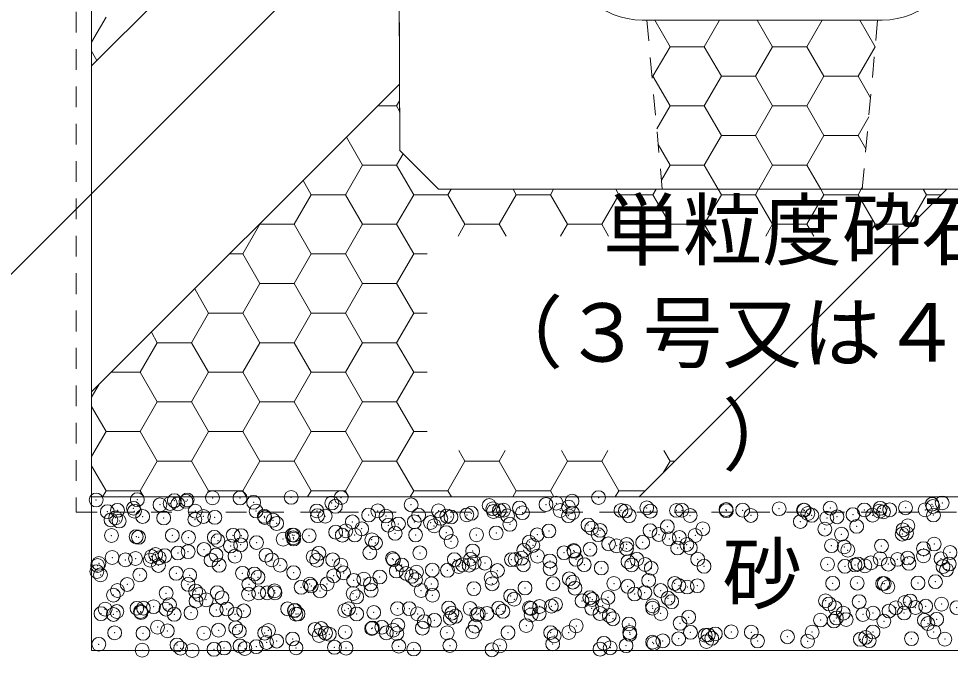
# Model space of a CAD drawing. Units: millimetres at full size; details may follow other scales. Extents: x 190759 to 276146, y -52712 to -16236.
# Drawn here: x 203187 to 203792, y -30408 to -29992 of the extents above; entities that cross this region are included whole.
import ezdxf
from ezdxf.enums import TextEntityAlignment as Align

# ---------------------------------------------------------------- set-up
doc = ezdxf.new("R2010")
doc.units = ezdxf.units.MM
doc.header["$LTSCALE"] = 18
doc.header["$PDMODE"] = 32
doc.header["$PDSIZE"] = 9
doc.linetypes.add('USER1', pattern=[1.35, 0.75, -0.6])
for name, color, linetype, lineweight in [('0_2', 7, 'Continuous', 5), ('寸法線', 7, 'Continuous', 9), ('本体', 2, 'Continuous', 13), ('補助線', 8, 'Continuous', 13), ('ﾊｯﾁﾝｸﾞ', 7, 'Continuous', 5)]:
    doc.layers.add(name, color=color, linetype=linetype, lineweight=lineweight)
doc.styles.add('ＭＳ ゴシック', font='')
doc.styles.get('ＭＳ ゴシック').set_extended_font_data('MS Gothic')

msp = doc.modelspace()

# ---------------------------------------------------------------- linework, layer by layer
at = {"layer": '寸法線'}
msp.add_lwpolyline([(203442.24, -29897.93), (203130.18, -30209.99), (202743.66, -30209.99)], dxfattribs=at)
at = {"layer": '本体'}
for p, q in [((203432.61, -29603.47), (203434.43, -30078.29)), ((203592.15, -29993.47), (203748.07, -29993.47)), ((203459.61, -30103.46), (203434.43, -30078.29)), ((203459.61, -30103.46), (203880.61, -30103.46))]:
    msp.add_line(p, q, dxfattribs=at)
at = {"layer": '本体', "linetype": 'USER1', "lineweight": 9}
msp.add_lwpolyline([(203735.11, -30103.47), (203745.11, -29993.47), (203595.11, -29993.47), (203605.11, -30103.47)], close=True, dxfattribs=at)
at = {"layer": '本体'}
for centre, start, end in [((203592.15, -29943.47), 182.29066, 270), ((203748.07, -29943.47), 270, 357.70932)]:
    msp.add_arc(centre, 50, start, end, dxfattribs=at)
at = {"layer": '補助線'}
for p, q in [((203433.46, -29823.78), (203234.11, -30023.13)), ((203434.27, -30035.11), (203234.11, -30235.26)), ((203790.17, -30103.46), (203590.17, -30303.47))]:
    msp.add_line(p, q, dxfattribs=at)
msp.add_lwpolyline([(203907.61, -29633.48), (204106.11, -29633.48), (204106.11, -30303.47), (203234.11, -30303.47), (203234.11, -29633.48), (203432.73, -29633.48), (203434.43, -30078.29), (203459.61, -30103.46), (203880.61, -30103.46), (203905.78, -30078.29)], close=True, dxfattribs=at)
at = {"layer": 'ﾊｯﾁﾝｸﾞ'}
for p, q in [((203234.11, -30007.74), (203243.49, -29991.5)), ((203610.2, -30010.75), (203600.22, -29993.47)), ((203632.42, -30010.75), (203642.4, -29993.47)), ((203676.87, -30010.75), (203666.9, -29993.47)), ((203699.1, -30010.75), (203709.08, -29993.47)), ((203743.54, -30010.73), (203733.57, -29993.47)), ((203599.09, -30030), (203610.2, -30010.75)), ((203610.2, -30010.75), (203632.42, -30010.75)), ((203643.54, -30030), (203632.42, -30010.75)), ((203665.76, -30030), (203676.87, -30010.75)), ((203676.87, -30010.75), (203699.1, -30010.75)), ((203710.21, -30030), (203699.1, -30010.75)), ((203732.44, -30030), (203743.54, -30010.77)), ((203237.54, -30019.7), (203234.11, -30013.76)), ((203598.43, -30030), (203599.09, -30030)), ((203610.2, -30049.24), (203599.09, -30030)), ((203632.42, -30049.24), (203643.54, -30030)), ((203643.54, -30030), (203665.76, -30030)), ((203676.87, -30049.24), (203665.76, -30030)), ((203699.1, -30049.24), (203710.21, -30030)), ((203710.21, -30030), (203732.44, -30030)), ((203740.52, -30043.99), (203732.44, -30030)), ((203432.4, -30049.24), (203434.31, -30045.94)), ((203420.13, -30049.24), (203432.4, -30049.24)), ((203434.33, -30052.6), (203432.4, -30049.24)), ((203601.54, -30064.24), (203610.2, -30049.24)), ((203610.2, -30049.24), (203632.42, -30049.24)), ((203643.54, -30068.49), (203632.42, -30049.24)), ((203665.76, -30068.49), (203676.87, -30049.24)), ((203676.87, -30049.24), (203699.1, -30049.24)), ((203710.21, -30068.49), (203699.1, -30049.24)), ((203732.44, -30068.49), (203739.38, -30056.46)), ((203410.17, -30087.74), (203399.73, -30069.65)), ((203632.42, -30087.74), (203643.54, -30068.49)), ((203643.54, -30068.49), (203665.76, -30068.49)), ((203676.87, -30087.74), (203665.76, -30068.49)), ((203699.1, -30087.74), (203710.21, -30068.49)), ((203710.21, -30068.49), (203732.44, -30068.49)), ((203737.49, -30077.25), (203732.44, -30068.49)), ((203610.2, -30087.74), (203602.46, -30074.34)), ((203432.4, -30087.74), (203436.6, -30080.46)), ((203399.06, -30106.99), (203410.17, -30087.74)), ((203410.17, -30087.74), (203432.4, -30087.74)), ((203443.51, -30106.99), (203432.4, -30087.74)), ((203604.57, -30097.49), (203610.2, -30087.74)), ((203610.2, -30087.74), (203632.42, -30087.74)), ((203641.5, -30103.46), (203632.42, -30087.74)), ((203667.8, -30103.46), (203676.87, -30087.74)), ((203676.87, -30087.74), (203699.1, -30087.74)), ((203708.18, -30103.46), (203699.1, -30087.74)), ((203376.84, -30106.99), (203371.55, -30097.83)), ((203734.47, -30103.46), (203735.23, -30102.15)), ((203365.72, -30126.23), (203376.84, -30106.99)), ((203376.84, -30106.99), (203399.06, -30106.99)), ((203410.17, -30126.23), (203399.06, -30106.99)), ((203432.4, -30126.23), (203443.51, -30106.99)), ((203443.51, -30106.99), (203465.74, -30106.99)), ((203465.74, -30106.99), (203467.77, -30103.46)), ((203476.85, -30126.23), (203465.74, -30106.99)), ((203499.07, -30126.23), (203510.19, -30106.99)), ((203510.19, -30106.99), (203508.15, -30103.46)), ((203510.19, -30106.99), (203532.41, -30106.99)), ((203532.41, -30106.99), (203534.45, -30103.47)), ((203543.52, -30126.23), (203532.41, -30106.99)), ((203565.75, -30126.23), (203576.86, -30106.99)), ((203576.86, -30106.99), (203574.83, -30103.47)), ((203576.86, -30106.99), (203599.09, -30106.99)), ((203599.09, -30106.99), (203601.12, -30103.47)), ((203610.2, -30126.23), (203599.09, -30106.99)), ((203632.42, -30126.23), (203643.54, -30106.99)), ((203643.54, -30106.99), (203641.5, -30103.47)), ((203643.54, -30106.99), (203665.76, -30106.99)), ((203665.76, -30106.99), (203667.79, -30103.47)), ((203676.87, -30126.23), (203665.76, -30106.99)), ((203699.1, -30126.23), (203710.21, -30106.99)), ((203710.21, -30106.99), (203708.18, -30103.47)), ((203710.21, -30106.99), (203732.44, -30106.99)), ((203732.44, -30106.99), (203734.47, -30103.47)), ((203743.55, -30126.23), (203732.44, -30106.99)), ((203765.77, -30126.23), (203776.89, -30106.99)), ((203776.89, -30106.99), (203774.85, -30103.46)), ((203776.89, -30106.99), (203786.65, -30106.99)), ((203332.39, -30145.48), (203343.5, -30126.23)), ((203343.5, -30126.23), (203343.37, -30126.01)), ((203343.5, -30126.23), (203365.72, -30126.23)), ((203376.84, -30145.48), (203365.72, -30126.23)), ((203399.06, -30145.48), (203410.17, -30126.23)), ((203410.17, -30126.23), (203432.4, -30126.23)), ((203443.51, -30145.48), (203432.4, -30126.23)), ((203472.34, -30134.04), (203476.85, -30126.23)), ((203476.85, -30126.23), (203499.07, -30126.23)), ((203503.58, -30134.04), (203499.07, -30126.23)), ((203539.02, -30134.04), (203543.52, -30126.23)), ((203543.52, -30126.23), (203565.75, -30126.23)), ((203570.26, -30134.04), (203565.75, -30126.23)), ((203605.69, -30134.04), (203610.2, -30126.23)), ((203610.2, -30126.23), (203632.42, -30126.23)), ((203636.93, -30134.04), (203632.42, -30126.23)), ((203672.37, -30134.04), (203676.87, -30126.23)), ((203676.87, -30126.23), (203699.1, -30126.23)), ((203703.61, -30134.04), (203699.1, -30126.23)), ((203739.04, -30134.04), (203743.55, -30126.23)), ((203743.55, -30126.23), (203765.77, -30126.23)), ((203766.37, -30127.27), (203765.77, -30126.23)), ((203323.89, -30145.48), (203332.39, -30145.48)), ((203343.5, -30164.73), (203332.39, -30145.48)), ((203365.72, -30164.73), (203376.84, -30145.48)), ((203376.84, -30145.48), (203399.06, -30145.48)), ((203410.17, -30164.73), (203399.06, -30145.48)), ((203432.4, -30164.73), (203443.51, -30145.48)), ((203443.51, -30145.48), (203452.29, -30145.48)), ((203310.16, -30183.98), (203301.1, -30168.28)), ((203332.39, -30183.98), (203343.5, -30164.73)), ((203343.5, -30164.73), (203365.72, -30164.73)), ((203376.84, -30183.98), (203365.72, -30164.73)), ((203399.06, -30183.98), (203410.17, -30164.73)), ((203410.17, -30164.73), (203432.4, -30164.73)), ((203443.51, -30183.98), (203432.4, -30164.73)), ((203299.05, -30203.22), (203310.16, -30183.98)), ((203310.16, -30183.98), (203332.39, -30183.98)), ((203343.5, -30203.22), (203332.39, -30183.98)), ((203365.72, -30203.22), (203376.84, -30183.98)), ((203376.84, -30183.98), (203399.06, -30183.98)), ((203410.17, -30203.22), (203399.06, -30183.98)), ((203432.4, -30203.22), (203443.51, -30183.98)), ((203443.51, -30183.98), (203452.29, -30183.98)), ((203276.82, -30203.22), (203272.92, -30196.46)), ((203265.71, -30222.47), (203276.82, -30203.22)), ((203276.82, -30203.22), (203299.05, -30203.22)), ((203310.16, -30222.47), (203299.05, -30203.22)), ((203332.39, -30222.47), (203343.5, -30203.22)), ((203343.5, -30203.22), (203365.72, -30203.22)), ((203376.84, -30222.47), (203365.72, -30203.22)), ((203399.06, -30222.47), (203410.17, -30203.22)), ((203410.17, -30203.22), (203432.4, -30203.22)), ((203443.51, -30222.47), (203432.4, -30203.22)), ((203246.9, -30222.47), (203265.71, -30222.47)), ((203276.82, -30241.72), (203265.71, -30222.47)), ((203299.05, -30241.72), (203310.16, -30222.47)), ((203310.16, -30222.47), (203332.39, -30222.47)), ((203343.5, -30241.72), (203332.39, -30222.47)), ((203365.72, -30241.72), (203376.84, -30222.47)), ((203376.84, -30222.47), (203399.06, -30222.47)), ((203410.17, -30241.72), (203399.06, -30222.47)), ((203432.4, -30241.72), (203443.51, -30222.47)), ((203443.51, -30222.47), (203452.29, -30222.47)), ((203234.11, -30238.71), (203238.82, -30230.55)), ((203243.49, -30260.97), (203234.11, -30244.73)), ((203265.71, -30260.97), (203276.82, -30241.72)), ((203276.82, -30241.72), (203299.05, -30241.72)), ((203310.16, -30260.97), (203299.05, -30241.72)), ((203332.39, -30260.97), (203343.5, -30241.72)), ((203343.5, -30241.72), (203365.72, -30241.72)), ((203376.84, -30260.97), (203365.72, -30241.72)), ((203399.06, -30260.97), (203410.17, -30241.72)), ((203410.17, -30241.72), (203432.4, -30241.72)), ((203443.51, -30260.97), (203432.4, -30241.72)), ((203234.11, -30277.2), (203243.49, -30260.97)), ((203243.49, -30260.97), (203265.71, -30260.97)), ((203276.82, -30280.21), (203265.71, -30260.97)), ((203299.05, -30280.21), (203310.16, -30260.97)), ((203310.16, -30260.97), (203332.39, -30260.97)), ((203343.5, -30280.21), (203332.39, -30260.97)), ((203365.72, -30280.21), (203376.84, -30260.97)), ((203376.84, -30260.97), (203399.06, -30260.97)), ((203410.17, -30280.21), (203399.06, -30260.97)), ((203432.4, -30280.21), (203443.51, -30260.97)), ((203443.51, -30260.97), (203452.29, -30260.97)), ((203476.85, -30280.21), (203472.86, -30273.3)), ((203499.07, -30280.21), (203503.07, -30273.3)), ((203543.52, -30280.21), (203539.53, -30273.3)), ((203565.75, -30280.21), (203569.74, -30273.3)), ((203610.2, -30280.21), (203606.21, -30273.3)), ((203243.49, -30299.46), (203234.11, -30283.22)), ((203265.71, -30299.46), (203276.82, -30280.21)), ((203276.82, -30280.21), (203299.05, -30280.21)), ((203310.16, -30299.46), (203299.05, -30280.21)), ((203332.39, -30299.46), (203343.5, -30280.21)), ((203343.5, -30280.21), (203365.72, -30280.21)), ((203376.84, -30299.46), (203365.72, -30280.21)), ((203399.06, -30299.46), (203410.17, -30280.21)), ((203410.17, -30280.21), (203432.4, -30280.21)), ((203443.51, -30299.46), (203432.4, -30280.21)), ((203465.74, -30299.46), (203476.85, -30280.21)), ((203476.85, -30280.21), (203499.07, -30280.21)), ((203510.19, -30299.46), (203499.07, -30280.21)), ((203532.41, -30299.46), (203543.52, -30280.21)), ((203543.52, -30280.21), (203565.75, -30280.21)), ((203576.86, -30299.46), (203565.75, -30280.21)), ((203605.79, -30287.84), (203610.2, -30280.21)), ((203610.2, -30280.21), (203613.43, -30280.21)), ((203241.17, -30303.47), (203243.49, -30299.46)), ((203243.49, -30299.46), (203265.71, -30299.46)), ((203268.02, -30303.47), (203265.71, -30299.46)), ((203307.85, -30303.47), (203310.16, -30299.46)), ((203310.16, -30299.46), (203332.39, -30299.46)), ((203334.7, -30303.47), (203332.39, -30299.46)), ((203374.52, -30303.47), (203376.84, -30299.46)), ((203376.84, -30299.46), (203399.06, -30299.46)), ((203401.37, -30303.47), (203399.06, -30299.46)), ((203441.2, -30303.47), (203443.51, -30299.46)), ((203443.51, -30299.46), (203465.74, -30299.46)), ((203468.05, -30303.47), (203465.74, -30299.46)), ((203507.87, -30303.47), (203510.19, -30299.46)), ((203510.19, -30299.46), (203532.41, -30299.46)), ((203534.72, -30303.47), (203532.41, -30299.46)), ((203574.55, -30303.47), (203576.86, -30299.46)), ((203576.86, -30299.46), (203594.18, -30299.46))]:
    msp.add_line(p, q, dxfattribs=at)
at = {"layer": 'ﾊｯﾁﾝｸﾞ', "linetype": 'USER1', "lineweight": 9}
msp.add_lwpolyline([(203432.69, -29623.48), (203224.11, -29623.48), (203224.11, -30313.47), (204116.11, -30313.47), (204116.11, -29623.48), (203907.53, -29623.48)], dxfattribs=at)
at = {"layer": 'ﾊｯﾁﾝｸﾞ', "lineweight": 20}
msp.add_lwpolyline([(203432.73, -29633.48), (203234.11, -29633.48), (203234.11, -30303.47), (204106.11, -30303.47), (204106.11, -29633.48), (203907.49, -29633.48)], dxfattribs=at)
msp.add_lwpolyline([(203234.11, -30303.47), (204106.11, -30303.47), (204106.11, -30403.47), (203234.11, -30403.47)], close=True, dxfattribs=at)
at = {"layer": 'ﾊｯﾁﾝｸﾞ'}
for p in [(203237.04, -30305.5), (203263.79, -30305.32), (203287.86, -30305.94), (203295.45, -30306.4), (203296.28, -30305.48), (203312.7, -30304.13), (203330.58, -30304.24), (203363.82, -30303.82), (203396.31, -30303.97), (203546.46, -30306.24), (203563.71, -30303.96), (203250.94, -30312.26), (203261.27, -30310.9), (203278.52, -30308.63), (203285.13, -30307.76), (203290.2, -30308.09), (203339.43, -30307.06), (203380.56, -30312.64), (203390.25, -30307.5), (203392.59, -30309.65), (203420.11, -30312.57), (203441.81, -30308.62), (203459.66, -30312.5), (203492.63, -30309.06), (203494.97, -30311.2), (203499.21, -30312.42), (203501.95, -30312.1), (203512.28, -30310.74), (203529.53, -30308.47), (203536.14, -30307.6), (203538.76, -30312.35), (203544.2, -30310.18), (203578.31, -30312.28), (203595.02, -30310.62), (203614.3, -30312.29), (203617.86, -30312.21), (203646.58, -30311.74), (203646.79, -30312.45), (203657.41, -30312.14), (203681.09, -30311.21), (203696.96, -30312.07), (203697.4, -30312.18), (203714.33, -30310.79), (203736.51, -30311.99), (203746.82, -30310.94), (203752.96, -30311.93), (203763.28, -30310.57), (203776.06, -30311.92), (203780.53, -30308.3), (203781.12, -30309.71), (203787.14, -30307.43), (203244.33, -30313.13), (203246.66, -30318.46), (203249.68, -30317.09), (203261.92, -30312.86), (203267.27, -30316.27), (203280.96, -30317.23), (203301.25, -30318.21), (203301.47, -30312.78), (203306.82, -30316.2), (203314.2, -30316.8), (203341.01, -30312.71), (203346.37, -30316.12), (203346.69, -30316.96), (203352.07, -30318.65), (203380.99, -30315.72), (203385.92, -30316.05), (203414.24, -30315.3), (203425.47, -30315.98), (203446.73, -30315.46), (203461.16, -30317.47), (203465.02, -30315.91), (203467.77, -30316.6), (203478.09, -30315.24), (203481.03, -30314.22), (203495.34, -30312.97), (203504.57, -30315.84), (203514.27, -30313.8), (203544.12, -30315.76), (203546.76, -30313.95), (203581.06, -30312.72), (203583.67, -30315.69), (203597.36, -30312.76), (203623.22, -30315.62), (203662.77, -30315.55), (203699.74, -30314.32), (203702.32, -30315.48), (203712.16, -30317.3), (203718.77, -30316.43), (203729.1, -30315.07), (203741.87, -30315.41), (203746.35, -30312.8), (203748.97, -30313.3), (203781.42, -30315.33), (203252.02, -30319.23), (203354.41, -30320.79), (203403.63, -30319.77), (203409.72, -30324.24), (203426.97, -30321.97), (203433.58, -30321.1), (203443.91, -30319.74), (203454.45, -30320.21), (203456.79, -30322.35), (203506.02, -30321.33), (203556.84, -30321.77), (203559.18, -30323.91), (203608.41, -30322.89), (203631.48, -30324.2), (203694.91, -30319.57), (203710.79, -30324.45), (203731.51, -30322.69), (203764.75, -30322.27), (203247, -30328.62), (203263.07, -30329.36), (203264.59, -30329.79), (203286.55, -30328.55), (203297.08, -30329.95), (203313.89, -30329.79), (203326.1, -30328.48), (203331.38, -30328.71), (203364.62, -30328.29), (203365.21, -30330.1), (203365.65, -30328.41), (203375.53, -30328.74), (203392.78, -30326.47), (203397.11, -30328.44), (203399.39, -30325.6), (203405.2, -30328.33), (203431.41, -30327.21), (203444.75, -30328.26), (203464.65, -30326.78), (203484.3, -30328.19), (203497.14, -30326.94), (203523.85, -30328.12), (203531.44, -30325.7), (203563.4, -30328.05), (203564.69, -30325.28), (203597.17, -30325.43), (203602.95, -30327.98), (203609.61, -30330.81), (203616.22, -30329.93), (203626.54, -30328.58), (203721.6, -30327.76), (203761.15, -30327.69), (203761.61, -30324.88), (203763.95, -30327.03), (203316.23, -30331.94), (203324.41, -30335.47), (203331.02, -30334.6), (203341.35, -30333.24), (203358.6, -30330.97), (203365.46, -30330.92), (203416.28, -30331.35), (203418.62, -30333.5), (203467.84, -30332.48), (203518.66, -30332.91), (203521, -30335.06), (203570.23, -30334.03), (203575.42, -30335.31), (203582.03, -30334.44), (203592.36, -30333.08), (203615.1, -30336.76), (203621.05, -30334.47), (203623.39, -30336.62), (203715.13, -30335.26), (203723.43, -30336.03), (203747.62, -30335.41), (203781.92, -30334.18), (203247.46, -30342.93), (203272.98, -30342.24), (203275.71, -30340.94), (203281.76, -30341.7), (203290.23, -30339.97), (203296.84, -30339.1), (203307.16, -30337.74), (203315, -30341.27), (203327.28, -30342.06), (203347.49, -30341.43), (203378.1, -30342.5), (203381.79, -30340.19), (203415.04, -30339.77), (203447.53, -30339.93), (203481.83, -30338.69), (203515.07, -30338.27), (203523.99, -30342.08), (203541.24, -30339.81), (203547.56, -30338.42), (203547.85, -30338.94), (203558.17, -30337.58), (203581.86, -30337.19), (203725.77, -30338.18), (203774.99, -30341.91), (203775, -30337.15), (203792.24, -30339.64), (203237.98, -30348.14), (203238.79, -30346.74), (203256.04, -30344.47), (203262.65, -30343.6), (203272.17, -30344.66), (203277.53, -30348.07), (203278.05, -30343.08), (203311.72, -30344.59), (203317.08, -30348), (203351.27, -30344.51), (203356.63, -30347.93), (203380.44, -30344.64), (203390.82, -30344.44), (203396.18, -30347.85), (203429.67, -30343.62), (203430.37, -30344.37), (203435.73, -30347.78), (203469.92, -30344.3), (203472.86, -30348.81), (203475.28, -30347.71), (203479.48, -30347.94), (203480.48, -30344.06), (203482.82, -30346.2), (203489.8, -30346.58), (203507.05, -30344.31), (203509.47, -30344.23), (203513.66, -30343.44), (203514.83, -30347.64), (203532.05, -30345.18), (203549.02, -30344.15), (203554.38, -30347.57), (203582.87, -30345.62), (203585.21, -30347.76), (203588.57, -30344.08), (203593.93, -30347.49), (203628.12, -30344.01), (203632.28, -30348.67), (203712.57, -30347.28), (203723.87, -30348.64), (203730.48, -30347.77), (203732.31, -30347.17), (203736.82, -30348.3), (203740.81, -30346.41), (203746.77, -30343.8), (203752.12, -30347.21), (203758.06, -30344.14), (203764.67, -30343.27), (203765.55, -30346.74), (203786.32, -30343.72), (203787.64, -30348.74), (203791.67, -30347.14), (203237.53, -30352.09), (203239.87, -30354.23), (203265.39, -30354.26), (203289.1, -30353.21), (203297.88, -30354.42), (203332.18, -30353.18), (203339.92, -30353.65), (203365.42, -30352.76), (203391.49, -30354.77), (203397.91, -30352.91), (203432.21, -30351.68), (203438.68, -30353.31), (203445.29, -30352.44), (203455.61, -30351.08), (203465.45, -30351.25), (203497.94, -30351.41), (203532.24, -30350.17), (203565.49, -30349.75), (203597.97, -30349.91), (203789.98, -30350.88), (203257.26, -30360.42), (203296.81, -30360.35), (203336.36, -30360.28), (203342.26, -30355.79), (203375.91, -30360.21), (203387.24, -30360.08), (203404.49, -30357.81), (203411.1, -30356.94), (203415.46, -30360.14), (203421.43, -30355.58), (203442.31, -30355.2), (203444.65, -30357.35), (203455.01, -30360.06), (203493.87, -30356.33), (203494.56, -30359.99), (203534.11, -30359.92), (203544.69, -30356.76), (203547.03, -30358.91), (203573.66, -30359.85), (203596.26, -30357.89), (203613.2, -30359.78), (203715.93, -30359.73), (203731.85, -30359.56), (203748.42, -30359.88), (203749.46, -30359.88), (203771.4, -30359.49), (203782.72, -30358.65), (203250.92, -30364.36), (203282.56, -30366.17), (203301.74, -30364.79), (203304.08, -30366.94), (203315.8, -30365.74), (203336.12, -30366.81), (203342.73, -30365.94), (203348.29, -30365.9), (203353.06, -30364.58), (203353.31, -30365.91), (203370.31, -30362.31), (203376.92, -30361.44), (203382.59, -30364.66), (203404.13, -30366.35), (203415.84, -30364.24), (203448.33, -30364.4), (203482.63, -30363.16), (203515.87, -30362.74), (203548.36, -30362.89), (203582.66, -30361.66), (203587.13, -30366.65), (203593.74, -30365.78), (203604.07, -30364.42), (203615.9, -30361.23), (203621.32, -30362.15), (203627.93, -30361.28), (203751.8, -30362.03), (203248.26, -30367.4), (203301.94, -30371.31), (203308.55, -30370.44), (203318.87, -30369.08), (203406.47, -30368.5), (203455.7, -30367.47), (203506.51, -30367.91), (203508.85, -30370.06), (203552.95, -30371.15), (203558.08, -30369.03), (203559.56, -30370.28), (203569.88, -30368.92), (203608.9, -30369.47), (203611.24, -30371.62), (203711.29, -30371.03), (203713.63, -30373.17), (203733.11, -30371.64), (203762.85, -30372.15), (203766.35, -30371.21), (203786.7, -30373.25), (203242.88, -30376.53), (203250.5, -30378.08), (203263.56, -30375.94), (203265.91, -30378.08), (203266.19, -30378.73), (203267.75, -30375.81), (203274.36, -30374.94), (203282.43, -30376.46), (203284.69, -30373.58), (203298.68, -30378.89), (203315.13, -30377.06), (203321.98, -30376.39), (203332.98, -30377.65), (203361.53, -30376.32), (203365.95, -30377.5), (203366.22, -30377.23), (203398.71, -30377.38), (203401.08, -30376.24), (203417.52, -30378.62), (203433.01, -30376.15), (203440.63, -30376.17), (203466.25, -30375.72), (203468.34, -30379.06), (203480.18, -30376.1), (203491.18, -30379.28), (203498.74, -30375.88), (203501.51, -30377.92), (203518.76, -30375.65), (203519.73, -30376.03), (203525.37, -30374.78), (203533.04, -30374.64), (203535.7, -30373.42), (203559.28, -30375.96), (203566.29, -30374.22), (203598.77, -30374.38), (203598.83, -30375.89), (203604.18, -30379.3), (203717.48, -30375.67), (203722.83, -30379.08), (203742.19, -30379.11), (203752.52, -30377.75), (203757.02, -30375.6), (203762.38, -30379.01), (203769.77, -30375.48), (203776.38, -30374.61), (203796.57, -30375.53), (203240.18, -30379.44), (203248.24, -30379.94), (203287.78, -30379.87), (203327.33, -30379.8), (203366.88, -30379.73), (203368.29, -30379.64), (203406.43, -30379.66), (203445.98, -30379.58), (203450.39, -30384.65), (203457, -30383.78), (203467.32, -30382.42), (203470.68, -30381.2), (203484.57, -30380.15), (203485.53, -30379.51), (203519.9, -30380.18), (203525.08, -30379.44), (203564.63, -30379.37), (203570.72, -30380.62), (203573.06, -30382.76), (203622.29, -30381.74), (203708.01, -30383.61), (203716.73, -30384.2), (203718.33, -30382.26), (203724.68, -30383.3), (203735.58, -30379.98), (203749.22, -30384.36), (203775.49, -30383.74), (203783.52, -30383.12), (203276.95, -30388.21), (203283.36, -30390.64), (203316.61, -30390.22), (203327.77, -30388.64), (203330.11, -30390.79), (203349.09, -30390.37), (203379.34, -30389.77), (203383.39, -30389.14), (203398.95, -30391.42), (203416.2, -30389.15), (203416.64, -30388.71), (203422.81, -30388.28), (203430.16, -30390.2), (203433.14, -30386.92), (203449.13, -30388.87), (203481.73, -30391.33), (203483.43, -30387.63), (203516.67, -30387.21), (203549.16, -30387.36), (203583.46, -30386.13), (203616.7, -30385.7), (203649.96, -30391.26), (203742.11, -30391.36), (203777.83, -30385.88), (203781.66, -30391.29), (203249.06, -30391.88), (203267.52, -30392.23), (203307.06, -30392.15), (203346.61, -30392.08), (203354.44, -30397.28), (203364.77, -30395.92), (203382.02, -30393.65), (203386.16, -30392.01), (203388.63, -30392.78), (203425.71, -30391.94), (203432.5, -30392.35), (203465.26, -30391.87), (203504.81, -30391.8), (203532.54, -30391.76), (203534.89, -30393.91), (203544.36, -30391.72), (203583.91, -30391.65), (203584.11, -30392.89), (203605.45, -30397.12), (203615.78, -30395.76), (203623.46, -30391.58), (203633.03, -30393.49), (203634.93, -30393.32), (203637.27, -30395.47), (203639.64, -30392.62), (203663.01, -30391.51), (203667.12, -30397.19), (203686.5, -30394.45), (203699.61, -30397.34), (203702.56, -30391.44), (203733.91, -30396.11), (203737.32, -30394.88), (203739.66, -30397.03), (203767.15, -30395.68), (203788.88, -30396.01), (203238.78, -30399.35), (203266.99, -30403.2), (203289.59, -30399.79), (203291.94, -30401.94), (203299.48, -30403.36), (203313.65, -30402.65), (203320.26, -30401.78), (203330.58, -30400.42), (203333.78, -30402.12), (203341.16, -30400.91), (203347.83, -30398.15), (203367.02, -30401.7), (203391.98, -30401.35), (203399.51, -30401.85), (203433.81, -30400.62), (203443.55, -30402.47), (203467.05, -30400.19), (203494.37, -30402.91), (203499.54, -30400.35), (203533.84, -30399.11), (203564.65, -30402.49), (203567.09, -30398.69), (203571.27, -30401.62), (203581.59, -30400.26), (203598.84, -30397.99), (203599.57, -30398.85), (203633.88, -30397.61)]:
    msp.add_point(p, dxfattribs=at)

# ---------------------------------------------------------------- texts
at = {"layer": '0_2', "style": 'ＭＳ ゴシック'}
for s, p in [('\u3000単粒度砕石', (203514.71, -30110.9)), ('（３号又は４号', (203488.81, -30177.57)), ('）', (203644.21, -30244.23))]:
    msp.add_text(s, height=37.98, dxfattribs=at).set_placement(p, align=Align.TOP_LEFT)
msp.add_text('砂', height=37.98, dxfattribs=at).set_placement((203670.11, -30353.47), align=Align.MIDDLE_CENTER)

doc.saveas('drawing.dxf')
